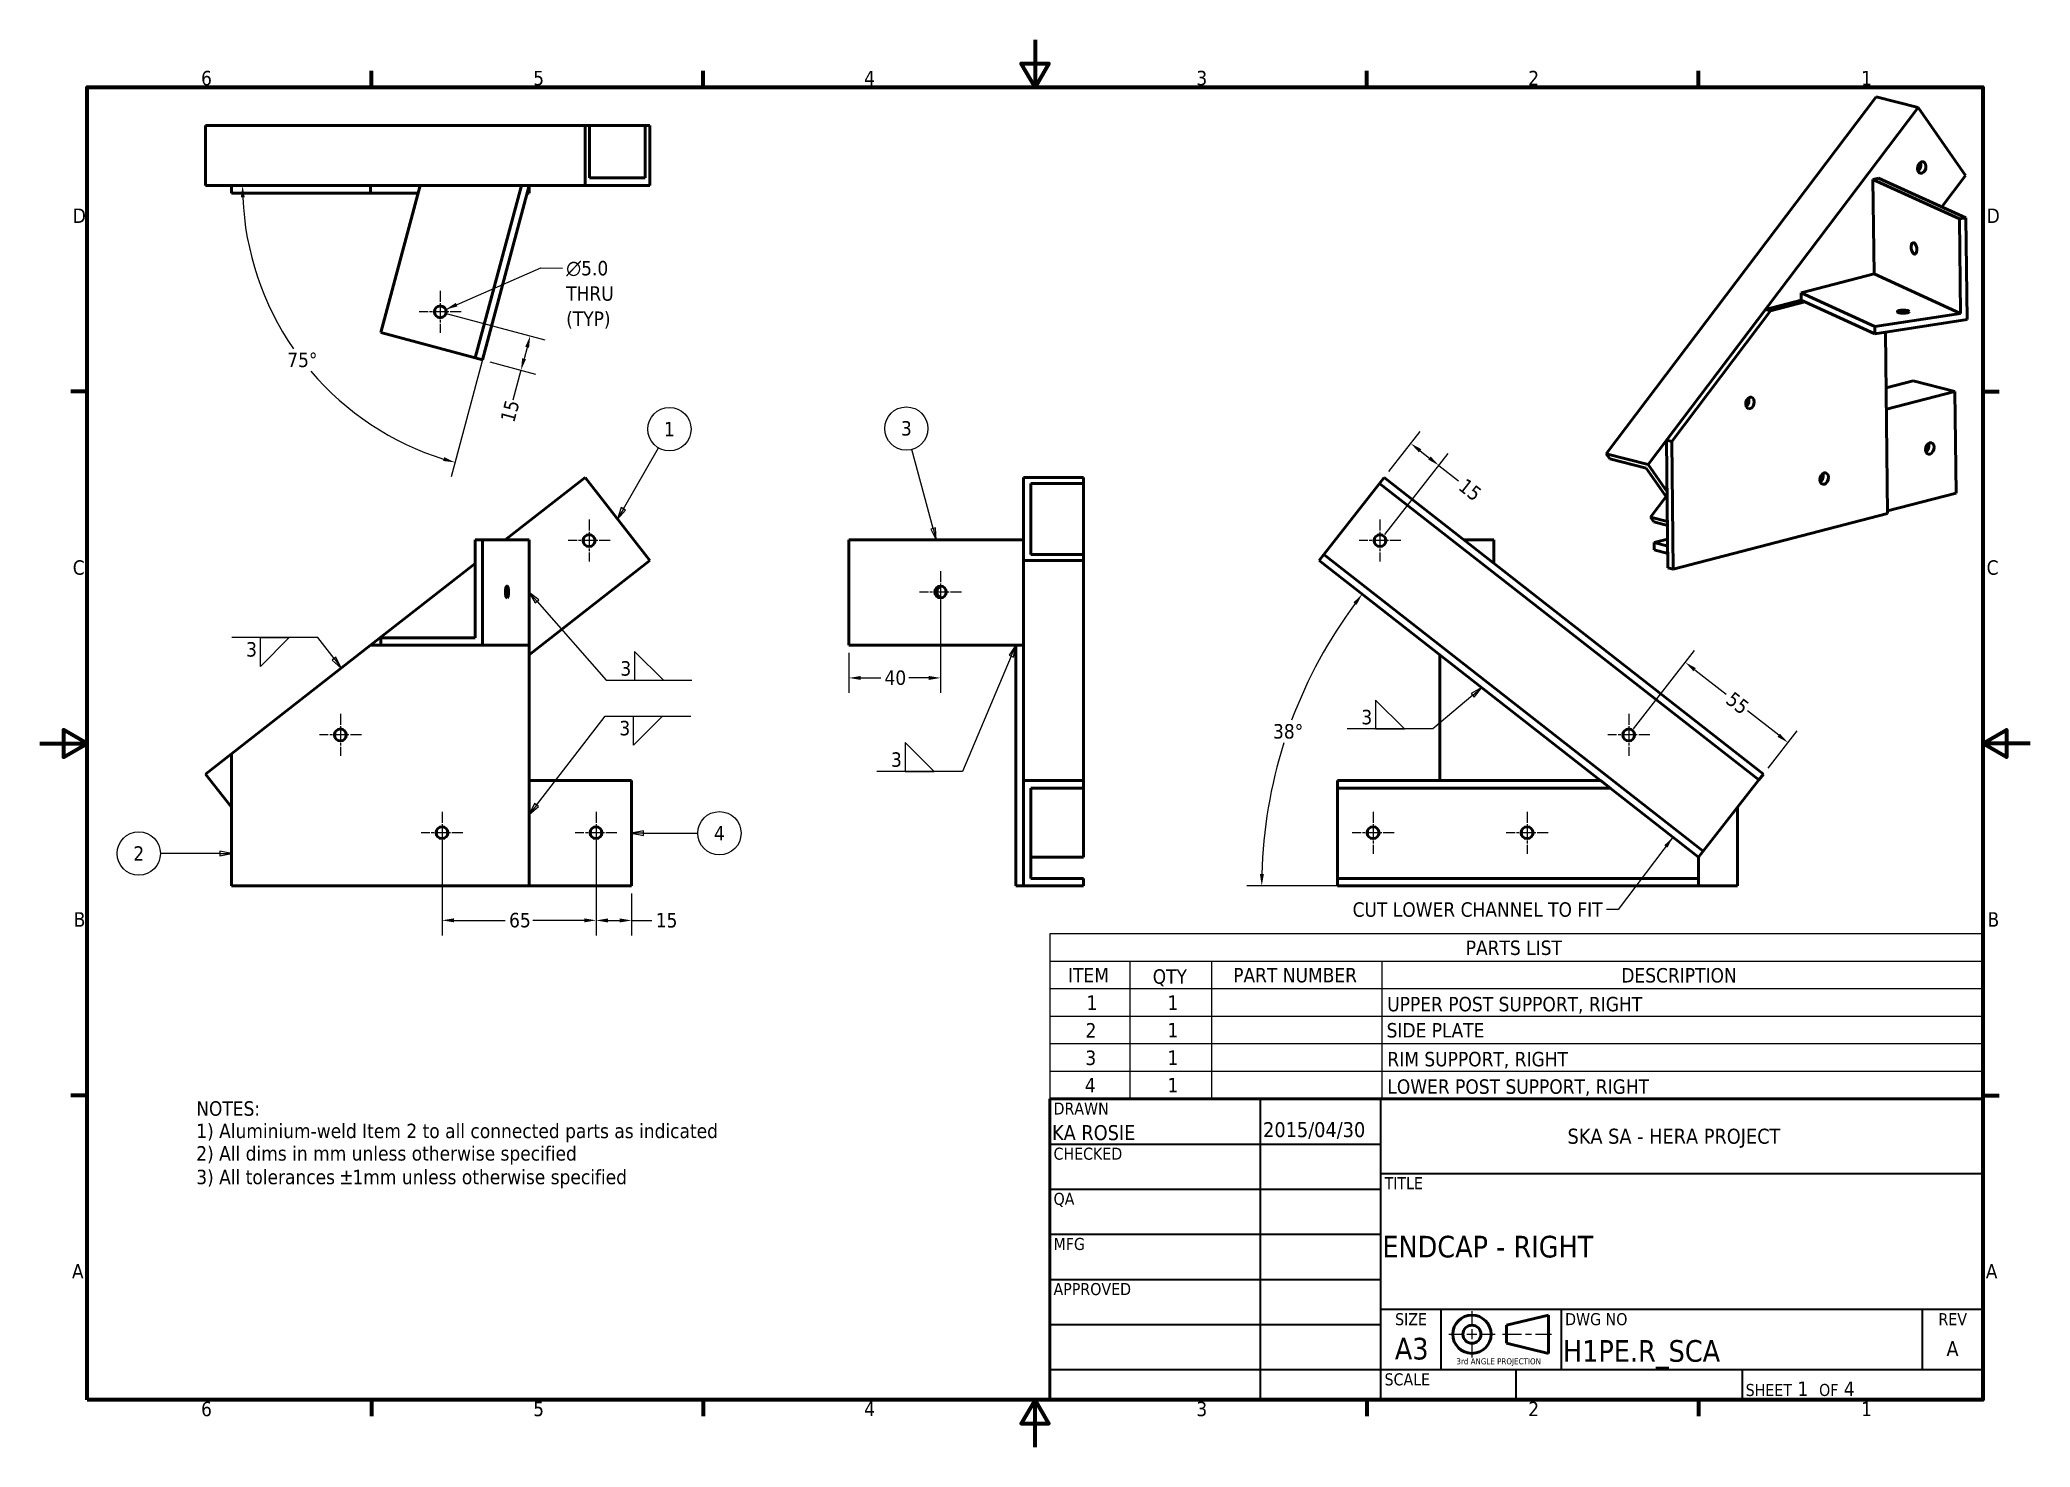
# Model space of a CAD drawing. Header units: millimetres. Extents: x 0 to 840, y 0 to 594.
import ezdxf
from ezdxf.enums import TextEntityAlignment as Align

# ---------------------------------------------------------------- set-up
doc = ezdxf.new("R2010")
doc.units = ezdxf.units.MM
doc.header["$LTSCALE"] = 2
doc.linetypes.add('CHAIN', pattern=[0.7087, 0.4724, -0.0591, 0.1181, -0.0591])
for name, color, linetype, lineweight in [('Border (ANSI)', 7, 'Continuous', 70), ('Center Mark (ANSI)', 7, 'Continuous', 25), ('Dimension (ANSI)', 7, 'Continuous', 25), ('Sketch Geometry (ANSI)', 7, 'Continuous', 25), ('Symbol (ANSI)', 7, 'Continuous', 25), ('Title (ANSI)', 7, 'Continuous', 50), ('Visible (ANSI)', 7, 'Continuous', 50)]:
    doc.layers.add(name, color=color, linetype=linetype, lineweight=lineweight)
doc.styles.add('Note Text (ANSI)', font='tahoma.ttf')
doc.styles.add('Text Style30', font='tahoma.ttf')
doc.styles.add('Text Style38', font='tahoma.ttf')
doc.styles.add('Text Style39', font='tahoma.ttf')
doc.dimstyles.new('Default - mm (ANSI)', dxfattribs={"dimscale": 2, "dimtxt": 3.048, "dimasz": 2.5, "dimexe": 3.175, "dimexo": 1.6002, "dimgap": 0.8, "dimtad": 0, "dimtoh": 1, "dimdec": 1, "dimrnd": 1e-08, "dimzin": 4, "dimdsep": 46, "dimtxsty": 'Note Text (ANSI)', "dimcen": 0.09, "dimdle": 10, "dimclrd": 256, "dimclre": 256, "dimclrt": 256, "dimadec": 1, "dimazin": 1, "dimtfac": 1, "dimtofl": 0, "dimtmove": 0, "dimatfit": 3, "dimfxl": 1, "dimtolj": 1, "dimtzin": 4, "dimlwd": -1, "dimlwe": -1, "dimarcsym": 0})
doc.dimstyles.new('Default - mm (ANSI)$7', dxfattribs={"dimscale": 2, "dimtxt": 3.048, "dimasz": 2.5, "dimexe": 3.175, "dimexo": 1.6002, "dimgap": 0.8, "dimtad": 0, "dimtoh": 1, "dimdec": 1, "dimrnd": 1e-08, "dimzin": 4, "dimdsep": 46, "dimtxsty": 'Note Text (ANSI)', "dimcen": 0.09, "dimdle": 10, "dimclrd": 256, "dimclre": 256, "dimclrt": 256, "dimadec": 1, "dimazin": 1, "dimtfac": 1, "dimtofl": 0, "dimtmove": 0, "dimatfit": 3, "dimfxl": 1, "dimtolj": 1, "dimtzin": 4, "dimlwd": -1, "dimlwe": -1, "dimarcsym": 0})

# ---------------------------------------------------------------- blocks, each defined once
blk = doc.blocks.new('Borders Default Border')
at = {"layer": 'Border (ANSI)'}
for p, q in [((70, 287), (70, 290.45)), ((140, 287), (140, 290.45)), ((280, 287), (280, 290.45)), ((350, 287), (350, 290.45)), ((10, 222.75), (6.55, 222.75)), ((410, 222.75), (413.45, 222.75)), ((10, 74.25), (6.55, 74.25)), ((410, 74.25), (413.45, 74.25)), ((70, 10), (70, 6.55)), ((140, 10), (140, 6.55)), ((280, 10), (280, 6.55)), ((350, 10), (350, 6.55))]:
    blk.add_line(p, q, dxfattribs=at)
at = {"layer": 'Border (ANSI)', "flags": 128}
for points in [[(210, 297), (210, 287), (207.11, 292), (212.89, 292), (210, 287)], [(10, 10), (10, 287), (410, 287), (410, 10), (10, 10)], [(0, 148.5), (10, 148.5), (5, 151.39), (5, 145.61), (10, 148.5)], [(420, 148.5), (410, 148.5), (415, 151.39), (415, 145.61), (410, 148.5)], [(210, 0), (210, 10), (207.11, 5), (212.89, 5), (210, 10)]]:
    blk.add_lwpolyline(points, dxfattribs=at)
at = {"layer": 'Border (ANSI)', "char_height": 3.05, "attachment_point": 7, "style": 'Note Text (ANSI)'}
for s, insert in [('6', (34.03, 287.34)), ('5', (104.11, 287.34)), ('4', (173.94, 287.4)), ('3', (244.05, 287.34)), ('2', (314.08, 287.4)), ('1', (384.31, 287.4)), ('D', (6.96, 258.35)), ('D', (410.81, 258.35)), ('C', (6.95, 184.05)), ('C', (410.8, 184.05)), ('B', (7.15, 109.85)), ('B', (410.99, 109.85)), ('A', (6.78, 35.6)), ('A', (410.63, 35.6)), ('6', (34.03, 6.49)), ('5', (104.11, 6.49)), ('4', (173.94, 6.55)), ('3', (244.05, 6.49)), ('2', (314.08, 6.55)), ('1', (384.31, 6.55))]:
    blk.add_mtext(s, dxfattribs=dict(at, insert=insert))
blk = doc.blocks.new('Title Blocks ANSI - Large')
at = {"layer": 'Title (ANSI)'}
for p, q in [((127, 189.23), (127, 125.73)), ((323.85, 189.23), (127, 189.23)), ((323.85, 125.73), (323.85, 189.23)), ((127, 125.73), (323.85, 125.73))]:
    blk.add_line(p, q, dxfattribs=at)
at = {"layer": 'Title (ANSI)', "lineweight": 35}
for p, q in [((171.45, 125.73), (171.45, 189.23)), ((196.85, 125.73), (196.85, 189.23)), ((127, 179.7), (196.85, 179.7)), ((196.85, 173.48), (323.85, 173.48)), ((127, 170.18), (196.85, 170.18)), ((127, 160.65), (196.85, 160.65)), ((127, 151.13), (196.85, 151.13)), ((323.85, 144.78), (196.85, 144.78)), ((209.55, 132.08), (209.55, 144.78)), ((234.95, 132.08), (234.95, 144.78)), ((311.15, 132.08), (311.15, 144.78)), ((127, 141.6), (196.85, 141.6)), ((196.85, 132.08), (127, 132.08)), ((323.85, 132.08), (196.85, 132.08)), ((225.3, 132.08), (225.3, 125.73)), ((273.05, 132.08), (273.05, 125.73))]:
    blk.add_line(p, q, dxfattribs=at)
at = {"layer": 'Title (ANSI)', "style": 'Text Style38'}
for s, p in [('DRAWN', (127.76, 188.47)), ('CHECKED', (127.76, 178.94)), ('TITLE', (197.61, 172.72)), ('QA', (127.76, 169.42)), ('MFG', (127.76, 159.89)), ('APPROVED', (127.76, 150.37)), ('DWG NO', (235.71, 144.02)), ('SCALE', (197.61, 131.32))]:
    blk.add_text(s, height=2.54, dxfattribs=at).set_placement(p, align=Align.TOP_LEFT)
for s, p in [('SIZE', (203.2, 144.02)), ('REV', (317.5, 144.02))]:
    blk.add_text(s, height=2.54, dxfattribs=at).set_placement(p, align=Align.TOP_CENTER)
at = {"layer": 'Title (ANSI)', "insert": (273.81, 126.49), "char_height": 3.048, "attachment_point": 7, "style": 'Note Text (ANSI)'}
blk.add_mtext('\\fTahoma|b0|i0;\\H2.5400;SHEET\\fTahoma|b0|i0;\\H3.0480; 1  \\fTahoma|b0|i0;\\H2.5400;OF\\fTahoma|b0|i0;\\H3.0480; 4 ', dxfattribs=at)
at = {"layer": 'Title (ANSI)'}
for tag, p, height, style in [('AUTHOR_001', (127.44, 180.53), 3.17, 'Text Style39'), ('CREATION_DATE_001', (171.98, 181.16), 3.17, 'Text Style39'), ('COMPANY_001', (236.22, 179.77), 3.17, 'Text Style39'), ('TITLE_001', (197.15, 155.77), 4.57, 'Text Style30'), ('Sheet_Size_001', (199.78, 134.24), 4.57, 'Text Style30'), ('PART_NUMBER_001', (235.25, 133.76), 4.57, 'Text Style30'), ('REVISION_NUMBER_001', (316.18, 134.94), 3.17, 'Text Style39')]:
    blk.add_attdef(tag, p, '', height=height, dxfattribs=dict(at, style=style))
at = {"layer": 'Title (ANSI)', "style": 'Text Style39'}
for tag, p in [('CHECKED_BY', (127.76, 170.94)), ('CHECKED_DATE', (172.21, 170.94)), ('MFG_APPROVED_BY', (127.76, 151.89)), ('MFG_APPROVED_DATE', (172.21, 151.89)), ('ENG_APPROVED_BY', (127.76, 142.37)), ('ENG_APPROVAL_DATE', (172.21, 142.37))]:
    blk.add_attdef(tag, text='', height=3.17, dxfattribs=at).set_placement(p, align=Align.BOTTOM_LEFT)
blk = doc.blocks.new('3rd ANGLE PROJECTION')
at = {"layer": 'Sketch Geometry (ANSI)', "lineweight": 25}
for p, q in [((-6.99, 5.75), (-6.99, 2.5)), ((-12.74, 0), (-9.49, 0)), ((-8.24, 0), (-5.74, 0)), ((-6.99, 1.25), (-6.99, -1.25)), ((-4.49, 0), (-1.24, 0)), ((0.64, 0), (5.33, 0)), ((6.33, 0), (7.83, 0)), ((8.83, 0), (12.74, 0)), ((-6.99, -2.5), (-6.99, -5.75))]:
    blk.add_line(p, q, dxfattribs=at)
at = {"layer": 'Sketch Geometry (ANSI)', "lineweight": 50}
for p, q in [((1.62, 2.25), (11.99, 4.75)), ((1.62, 2.25), (1.62, -2.25)), ((11.99, 4.75), (11.99, -4.75)), ((1.62, -2.25), (11.99, -4.75))]:
    blk.add_line(p, q, dxfattribs=at)
for radius in [4.75, 2.25]:
    blk.add_circle((-6.99, 0), radius, dxfattribs=at)
at = {"layer": 'Symbol (ANSI)', "insert": (-10.85, -5.98), "char_height": 1.5, "attachment_point": 1, "style": 'Note Text (ANSI)'}
blk.add_mtext('\\fTahoma|b0|i0;\\H1.5000;3rd ANGLE PROJECTION', dxfattribs=at)
blk = doc.blocks.new('*D7')
at = {"layer": 'Defpoints', "color": 0, "transparency": 16777216}
for p in [(169.02, 479.2), (186.82, 458.9), (203.07, 454.54)]:
    blk.add_point(p, dxfattribs=at)
at = {"layer": 'Dimension (ANSI)', "transparency": 16777216}
for p, q in [((172.11, 478.37), (213.09, 467.39)), ((205.66, 464.2), (204.37, 459.37)), ((189.91, 458.07), (209.21, 452.9)), ((203.07, 454.54), (199.7, 441.96))]:
    blk.add_line(p, q, dxfattribs=at)
for points in [[(204.86, 464.42), (206.47, 463.99), (206.96, 469.03)], [(203.56, 459.59), (205.17, 459.16), (203.07, 454.54)]]:
    blk.add_solid(points, dxfattribs=at)
at = {"layer": 'Dimension (ANSI)', "transparency": 16777216, "insert": (194.26, 433.7), "char_height": 6.096, "attachment_point": 1, "rotation": 75, "style": 'Note Text (ANSI)'}
blk.add_mtext('\\A1;15', dxfattribs=at)
blk = doc.blocks.new('*D8')
at = {"layer": 'Defpoints', "color": 0, "transparency": 16777216}
for p in [(69.97, 532.5), (205.72, 529.41), (206.54, 532.5), (96.9, 481.38)]:
    blk.add_point(p, dxfattribs=at)
at = {"layer": 'Dimension (ANSI)', "transparency": 16777216}
blk.add_line((204.89, 526.32), (173.59, 409.51), dxfattribs=at)
for start, end in [(182.36821, 214.73742), (220.3689, 252.63179)]:
    blk.add_arc((206.54, 532.5), 120.98, start, end, dxfattribs=at)
for points in [[(84.84, 527.49), (86.5, 527.52), (85.57, 532.5)], [(170.66, 417.84), (170.2, 416.24), (175.23, 415.65)]]:
    blk.add_solid(points, dxfattribs=at)
at = {"layer": 'Dimension (ANSI)', "transparency": 16777216, "insert": (104.43, 461.97), "char_height": 6.096, "attachment_point": 1, "style": 'Note Text (ANSI)'}
blk.add_mtext('\\A1;75°', dxfattribs=at)
blk = doc.blocks.new('PARTS LIST')
at = {"layer": 'Symbol (ANSI)'}
for p, q in [((410, 108.32), (213.12, 108.32)), ((213.12, 108.32), (213.12, 102.52)), ((410, 108.32), (410, 102.52)), ((410, 102.52), (213.12, 102.52)), ((213.12, 102.52), (213.12, 96.72)), ((230.04, 102.52), (230.04, 96.72)), ((247.25, 102.52), (247.25, 96.72)), ((283.16, 102.52), (283.16, 96.72)), ((410, 102.52), (410, 96.72)), ((410, 96.72), (213.12, 96.72)), ((213.12, 96.72), (213.12, 73.5)), ((230.04, 96.72), (230.04, 73.5)), ((247.25, 96.72), (247.25, 73.5)), ((283.16, 96.72), (283.16, 73.5)), ((410, 96.72), (410, 73.5)), ((410, 90.91), (213.12, 90.91)), ((410, 85.11), (213.12, 85.11)), ((410, 79.3), (213.12, 79.3)), ((410, 73.5), (213.12, 73.5))]:
    blk.add_line(p, q, dxfattribs=at)
at = {"layer": 'Symbol (ANSI)', "attachment_point": 7, "style": 'Note Text (ANSI)'}
for s, insert, char_height in [('PARTS LIST', (300.89, 103.82), 3.048), ('ITEM', (216.97, 98.09), 3.048), ('QTY', (234.84, 97.26), 3.048), ('PART NUMBER', (251.82, 98.03), 3.048), ('DESCRIPTION', (333.73, 98), 3.048), ('1', (220.89, 92.29), 3.05), ('1', (237.96, 92.29), 3.05), ('UPPER POST SUPPORT, RIGHT', (284.32, 91.5), 3.048), ('2', (220.66, 86.45), 3.05), ('1', (237.96, 86.48), 3.05), ('SIDE PLATE', (284.2, 86.4), 3.048), ('3', (220.63, 80.59), 3.05), ('1', (237.96, 80.68), 3.05), ('RIM SUPPORT, RIGHT', (284.35, 79.89), 3.048), ('4', (220.52, 74.88), 3.05), ('1', (237.96, 74.87), 3.05), ('LOWER POST SUPPORT, RIGHT', (284.35, 74.09), 3.048)]:
    blk.add_mtext(s, dxfattribs=dict(at, insert=insert, char_height=char_height))
blk = doc.blocks.new('Balloon1')
at = {"layer": 'Symbol (ANSI)'}
for p, q in [((188.5, 193.88), (184.03, 210.55)), ((188.98, 194.01), (188.01, 193.76)), ((188.01, 193.76), (189.14, 191.47)), ((188.5, 193.88), (189.14, 191.47)), ((189.14, 191.47), (188.98, 194.01))]:
    blk.add_line(p, q, dxfattribs=at)
at = {"layer": 'Symbol (ANSI)', "flags": 128}
blk.add_lwpolyline([(188.01, 193.76), (189.14, 191.47), (188.98, 194.01), (188.01, 193.76)], dxfattribs=at)
at = {"layer": 'Symbol (ANSI)'}
blk.add_circle((182.85, 214.95), 4.57, dxfattribs=at)
blk.add_solid([(188.01, 193.76), (189.14, 191.47), (188.98, 194.01), (188.01, 193.76)], dxfattribs=at)
at = {"layer": 'Symbol (ANSI)', "insert": (182.85, 214.98), "char_height": 3.05, "attachment_point": 5, "style": 'Note Text (ANSI)'}
blk.add_mtext('3', dxfattribs=at)
blk = doc.blocks.new('Balloon2')
at = {"layer": 'Symbol (ANSI)'}
for p, q in [((123.14, 198.02), (130.56, 210.87)), ((122.71, 198.27), (121.89, 195.85)), ((123.14, 198.02), (121.89, 195.85)), ((121.89, 195.85), (123.57, 197.77)), ((123.57, 197.77), (122.71, 198.27))]:
    blk.add_line(p, q, dxfattribs=at)
at = {"layer": 'Symbol (ANSI)', "flags": 128}
blk.add_lwpolyline([(122.71, 198.27), (121.89, 195.85), (123.57, 197.77), (122.71, 198.27)], dxfattribs=at)
at = {"layer": 'Symbol (ANSI)'}
blk.add_circle((132.85, 214.83), 4.57, dxfattribs=at)
blk.add_solid([(122.71, 198.27), (121.89, 195.85), (123.57, 197.77), (122.71, 198.27)], dxfattribs=at)
at = {"layer": 'Symbol (ANSI)', "insert": (132.85, 214.83), "char_height": 3.05, "attachment_point": 5, "style": 'Note Text (ANSI)'}
blk.add_mtext('1', dxfattribs=at)
blk = doc.blocks.new('Balloon3')
at = {"layer": 'Symbol (ANSI)'}
for p, q in [((127.37, 130.06), (124.87, 129.56)), ((127.37, 129.56), (124.87, 129.56)), ((124.87, 129.56), (127.37, 129.06)), ((127.37, 129.06), (127.37, 130.06)), ((127.37, 129.56), (138.83, 129.56))]:
    blk.add_line(p, q, dxfattribs=at)
at = {"layer": 'Symbol (ANSI)', "flags": 128}
blk.add_lwpolyline([(127.37, 130.06), (124.87, 129.56), (127.37, 129.06), (127.37, 130.06)], dxfattribs=at)
at = {"layer": 'Symbol (ANSI)'}
blk.add_circle((143.4, 129.56), 4.57, dxfattribs=at)
blk.add_solid([(127.37, 130.06), (124.87, 129.56), (127.37, 129.06), (127.37, 130.06)], dxfattribs=at)
at = {"layer": 'Symbol (ANSI)', "insert": (143.4, 129.56), "char_height": 3.05, "attachment_point": 5, "style": 'Note Text (ANSI)'}
blk.add_mtext('4', dxfattribs=at)
blk = doc.blocks.new('Balloon4')
at = {"layer": 'Symbol (ANSI)'}
for p, q in [((37.96, 125.29), (25.45, 125.29)), ((40.46, 125.29), (37.96, 125.79)), ((37.96, 125.79), (37.96, 124.79)), ((37.96, 125.29), (40.46, 125.29)), ((37.96, 124.79), (40.46, 125.29))]:
    blk.add_line(p, q, dxfattribs=at)
at = {"layer": 'Symbol (ANSI)', "flags": 128}
blk.add_lwpolyline([(37.96, 124.79), (40.46, 125.29), (37.96, 125.79), (37.96, 124.79)], dxfattribs=at)
at = {"layer": 'Symbol (ANSI)'}
blk.add_circle((20.88, 125.29), 4.57, dxfattribs=at)
blk.add_solid([(37.96, 124.79), (40.46, 125.29), (37.96, 125.79), (37.96, 124.79)], dxfattribs=at)
at = {"layer": 'Symbol (ANSI)', "insert": (20.88, 125.29), "char_height": 3.05, "attachment_point": 5, "style": 'Note Text (ANSI)'}
blk.add_mtext('2', dxfattribs=at)
blk = doc.blocks.new('*D14')
at = {"layer": 'Defpoints', "color": 0, "transparency": 16777216}
for p in [(169.74, 259.34), (234.74, 259.34), (234.74, 222.36)]:
    blk.add_point(p, dxfattribs=at)
at = {"layer": 'Dimension (ANSI)', "transparency": 16777216}
for p, q in [((169.74, 256.14), (169.74, 216.01)), ((234.74, 256.14), (234.74, 216.01)), ((174.74, 222.36), (196.45, 222.36)), ((229.74, 222.36), (208.02, 222.36))]:
    blk.add_line(p, q, dxfattribs=at)
for points in [[(174.74, 223.19), (174.74, 221.52), (169.74, 222.36)], [(229.74, 223.19), (229.74, 221.52), (234.74, 222.36)]]:
    blk.add_solid(points, dxfattribs=at)
at = {"layer": 'Dimension (ANSI)', "transparency": 16777216, "insert": (198.05, 225.52), "char_height": 6.096, "attachment_point": 1, "style": 'Note Text (ANSI)'}
blk.add_mtext('\\A1;65', dxfattribs=at)
blk = doc.blocks.new('*D15')
at = {"layer": 'Defpoints', "color": 0, "transparency": 16777216}
for p in [(234.74, 259.34), (249.74, 236.89), (249.74, 222.32)]:
    blk.add_point(p, dxfattribs=at)
at = {"layer": 'Dimension (ANSI)', "transparency": 16777216}
for p, q in [((234.74, 256.14), (234.74, 215.97)), ((249.74, 233.69), (249.74, 215.97)), ((239.74, 222.32), (244.74, 222.32)), ((249.74, 222.32), (258.34, 222.32))]:
    blk.add_line(p, q, dxfattribs=at)
for points in [[(239.74, 223.16), (239.74, 221.49), (234.74, 222.32)], [(244.74, 223.16), (244.74, 221.49), (249.74, 222.32)]]:
    blk.add_solid(points, dxfattribs=at)
at = {"layer": 'Dimension (ANSI)', "transparency": 16777216, "insert": (259.94, 225.45), "char_height": 6.096, "attachment_point": 1, "style": 'Note Text (ANSI)'}
blk.add_mtext('\\A1;15', dxfattribs=at)
blk = doc.blocks.new('*D16')
at = {"layer": 'Defpoints', "color": 0, "transparency": 16777216}
for p in [(380.13, 360.94), (341.49, 338.49), (341.49, 324.67)]:
    blk.add_point(p, dxfattribs=at)
at = {"layer": 'Dimension (ANSI)', "transparency": 16777216}
for p, q in [((380.13, 357.74), (380.13, 318.32)), ((341.49, 335.29), (341.49, 318.32)), ((346.49, 324.67), (354.88, 324.67)), ((375.13, 324.67), (366.73, 324.67))]:
    blk.add_line(p, q, dxfattribs=at)
for points in [[(346.49, 325.5), (346.49, 323.83), (341.49, 324.67)], [(375.13, 325.5), (375.13, 323.83), (380.13, 324.67)]]:
    blk.add_solid(points, dxfattribs=at)
at = {"layer": 'Dimension (ANSI)', "transparency": 16777216, "insert": (356.48, 327.84), "char_height": 6.096, "attachment_point": 1, "style": 'Note Text (ANSI)'}
blk.add_mtext('\\A1;40', dxfattribs=at)
blk = doc.blocks.new('*D17')
at = {"layer": 'Defpoints', "color": 0, "transparency": 16777216}
for p in [(534.93, 322.47), (700.08, 249.09), (700.08, 236.89), (715.7, 236.89)]:
    blk.add_point(p, dxfattribs=at)
at = {"layer": 'Dimension (ANSI)', "transparency": 16777216}
blk.add_line((696.88, 236.89), (509.35, 236.89), dxfattribs=at)
for start, end in [(143.43243, 159.54301), (162.44434, 178.56757)]:
    blk.add_arc((715.7, 236.89), 200, start, end, dxfattribs=at)
for points in [[(554.4, 356.55), (555.73, 355.54), (558.09, 360.02)], [(516.59, 241.88), (514.92, 241.9), (515.7, 236.89)]]:
    blk.add_solid(points, dxfattribs=at)
at = {"layer": 'Dimension (ANSI)', "transparency": 16777216, "insert": (520.45, 305.19), "char_height": 6.096, "attachment_point": 1, "style": 'Note Text (ANSI)'}
blk.add_mtext('\\A1;38°', dxfattribs=at)
blk = doc.blocks.new('*D18')
at = {"layer": 'Defpoints', "color": 0, "transparency": 16777216}
for p in [(578.58, 423.64), (567.32, 409.22), (565.59, 382.65)]:
    blk.add_point(p, dxfattribs=at)
at = {"layer": 'Dimension (ANSI)', "transparency": 16777216}
for p, q in [((569.29, 411.74), (582.49, 428.64)), ((582.52, 420.56), (586.46, 417.48)), ((567.57, 385.17), (594.31, 419.41)), ((590.4, 414.4), (598.77, 407.87))]:
    blk.add_line(p, q, dxfattribs=at)
for points in [[(583.04, 421.22), (582.01, 419.9), (578.58, 423.64)], [(586.98, 418.14), (585.95, 416.83), (590.4, 414.4)]]:
    blk.add_solid(points, dxfattribs=at)
at = {"layer": 'Dimension (ANSI)', "transparency": 16777216, "insert": (601.95, 409.34), "char_height": 6.096, "attachment_point": 1, "rotation": 322, "style": 'Note Text (ANSI)'}
blk.add_mtext('\\A1;15', dxfattribs=at)
blk = doc.blocks.new('*D19')
at = {"layer": 'Defpoints', "color": 0, "transparency": 16777216}
for p in [(670.56, 300.64), (737.8, 297.38), (727.44, 284.12)]:
    blk.add_point(p, dxfattribs=at)
at = {"layer": 'Dimension (ANSI)', "transparency": 16777216}
for p, q in [((672.53, 303.17), (698.37, 336.24)), ((698.4, 328.16), (711.64, 317.82)), ((733.86, 300.46), (720.63, 310.8)), ((729.41, 286.64), (741.71, 302.38))]:
    blk.add_line(p, q, dxfattribs=at)
for points in [[(698.91, 328.82), (697.89, 327.5), (694.46, 331.24)], [(734.37, 301.11), (733.35, 299.8), (737.8, 297.38)]]:
    blk.add_solid(points, dxfattribs=at)
at = {"layer": 'Dimension (ANSI)', "transparency": 16777216, "insert": (714.81, 319.29), "char_height": 6.096, "attachment_point": 1, "rotation": 322, "style": 'Note Text (ANSI)'}
blk.add_mtext('\\A1;55', dxfattribs=at)
blk = doc.blocks.new('Welding Symbol Identifier1')
at = {"layer": 'Symbol (ANSI)'}
for p, q in [((205.96, 169.24), (204.52, 167.14)), ((204.99, 166.94), (205.96, 169.24)), ((205.45, 166.75), (205.96, 169.24)), ((204.99, 166.94), (194.7, 142.61)), ((204.52, 167.14), (205.45, 166.75)), ((188.7, 142.61), (182.6, 148.7)), ((182.6, 148.7), (182.6, 142.61)), ((194.7, 142.61), (176.6, 142.61)), ((182.6, 142.61), (188.7, 142.61))]:
    blk.add_line(p, q, dxfattribs=at)
at = {"layer": 'Symbol (ANSI)', "flags": 128}
blk.add_lwpolyline([(205.45, 166.75), (205.96, 169.24), (204.52, 167.14), (205.45, 166.75)], dxfattribs=at)
at = {"layer": 'Symbol (ANSI)'}
blk.add_solid([(205.45, 166.75), (205.96, 169.24), (204.52, 167.14), (205.45, 166.75)], dxfattribs=at)
at = {"layer": 'Symbol (ANSI)', "insert": (179.6, 143.52), "char_height": 3.05, "attachment_point": 7, "style": 'Note Text (ANSI)'}
blk.add_mtext('3', dxfattribs=at)
blk = doc.blocks.new('Welding Symbol Identifier2')
at = {"layer": 'Symbol (ANSI)'}
for p, q in [((304.26, 160.31), (302.03, 159.07)), ((302.36, 158.69), (304.26, 160.31)), ((302.68, 158.31), (304.26, 160.31)), ((287.97, 151.57), (281.88, 157.67)), ((281.88, 157.67), (281.88, 151.57)), ((302.36, 158.69), (293.97, 151.57)), ((302.03, 159.07), (302.68, 158.31)), ((293.97, 151.57), (275.88, 151.57)), ((281.88, 151.57), (287.97, 151.57))]:
    blk.add_line(p, q, dxfattribs=at)
at = {"layer": 'Symbol (ANSI)', "flags": 128}
blk.add_lwpolyline([(302.68, 158.31), (304.26, 160.31), (302.03, 159.07), (302.68, 158.31)], dxfattribs=at)
at = {"layer": 'Symbol (ANSI)'}
blk.add_solid([(302.68, 158.31), (304.26, 160.31), (302.03, 159.07), (302.68, 158.31)], dxfattribs=at)
at = {"layer": 'Symbol (ANSI)', "insert": (278.87, 152.49), "char_height": 3.05, "attachment_point": 7, "style": 'Note Text (ANSI)'}
blk.add_mtext('3', dxfattribs=at)
blk = doc.blocks.new('Welding Symbol Identifier3')
at = {"layer": 'Symbol (ANSI)'}
for p, q in [((58.64, 170.87), (40.54, 170.87)), ((46.54, 170.87), (52.64, 170.87)), ((52.64, 170.87), (46.54, 164.77)), ((46.54, 164.77), (46.54, 170.87)), ((62.09, 166.41), (58.64, 170.87)), ((62.48, 166.71), (61.69, 166.1)), ((61.69, 166.1), (63.62, 164.43)), ((62.09, 166.41), (63.62, 164.43)), ((63.62, 164.43), (62.48, 166.71))]:
    blk.add_line(p, q, dxfattribs=at)
at = {"layer": 'Symbol (ANSI)', "flags": 128}
blk.add_lwpolyline([(61.69, 166.1), (63.62, 164.43), (62.48, 166.71), (61.69, 166.1)], dxfattribs=at)
at = {"layer": 'Symbol (ANSI)'}
blk.add_solid([(61.69, 166.1), (63.62, 164.43), (62.48, 166.71), (61.69, 166.1)], dxfattribs=at)
at = {"layer": 'Symbol (ANSI)', "insert": (43.53, 166.78), "char_height": 3.05, "attachment_point": 7, "style": 'Note Text (ANSI)'}
blk.add_mtext('3', dxfattribs=at)
blk = doc.blocks.new('Welding Symbol Identifier4')
at = {"layer": 'Symbol (ANSI)'}
for p, q in [((104.92, 178.48), (103.27, 180.36)), ((105.3, 178.81), (103.27, 180.36)), ((103.27, 180.36), (104.55, 178.15)), ((104.55, 178.15), (105.3, 178.81)), ((104.92, 178.48), (119.52, 161.85)), ((131.61, 161.85), (125.52, 167.94)), ((125.52, 167.94), (125.52, 161.85)), ((119.52, 161.85), (137.61, 161.85)), ((125.52, 161.85), (131.61, 161.85))]:
    blk.add_line(p, q, dxfattribs=at)
at = {"layer": 'Symbol (ANSI)', "flags": 128}
blk.add_lwpolyline([(105.3, 178.81), (103.27, 180.36), (104.55, 178.15), (105.3, 178.81)], dxfattribs=at)
at = {"layer": 'Symbol (ANSI)'}
blk.add_solid([(105.3, 178.81), (103.27, 180.36), (104.55, 178.15), (105.3, 178.81)], dxfattribs=at)
at = {"layer": 'Symbol (ANSI)', "insert": (122.51, 162.76), "char_height": 3.05, "attachment_point": 7, "style": 'Note Text (ANSI)'}
blk.add_mtext('3', dxfattribs=at)
blk = doc.blocks.new('Welding Symbol Identifier5')
at = {"layer": 'Symbol (ANSI)'}
for p, q in [((104.81, 135.51), (119.3, 154.25)), ((119.3, 154.25), (137.4, 154.25)), ((125.3, 154.25), (131.4, 154.25)), ((131.4, 154.25), (125.3, 148.15)), ((125.3, 148.15), (125.3, 154.25)), ((104.41, 135.81), (103.28, 133.53)), ((104.81, 135.51), (103.28, 133.53)), ((103.28, 133.53), (105.2, 135.2)), ((105.2, 135.2), (104.41, 135.81))]:
    blk.add_line(p, q, dxfattribs=at)
at = {"layer": 'Symbol (ANSI)', "flags": 128}
blk.add_lwpolyline([(104.41, 135.81), (103.28, 133.53), (105.2, 135.2), (104.41, 135.81)], dxfattribs=at)
at = {"layer": 'Symbol (ANSI)'}
blk.add_solid([(104.41, 135.81), (103.28, 133.53), (105.2, 135.2), (104.41, 135.81)], dxfattribs=at)
at = {"layer": 'Symbol (ANSI)', "insert": (122.3, 150.16), "char_height": 3.05, "attachment_point": 7, "style": 'Note Text (ANSI)'}
blk.add_mtext('3', dxfattribs=at)

msp = doc.modelspace()

# ---------------------------------------------------------------- linework, layer by layer
at = {"layer": 'Center Mark (ANSI)', "linetype": 'CHAIN', "ltscale": 4.916299}
for p, q in [((169.02, 488.05), (169.02, 470.35)), ((177.87, 479.2), (160.17, 479.2)), ((231.82, 391.5), (231.82, 373.8)), ((565.59, 391.5), (565.59, 373.8)), ((240.67, 382.65), (222.97, 382.65)), ((574.44, 382.65), (556.74, 382.65)), ((380.13, 369.79), (380.13, 352.09)), ((388.98, 360.94), (371.28, 360.94)), ((126.85, 309.49), (126.85, 291.79)), ((670.56, 309.49), (670.56, 291.79)), ((135.7, 300.64), (118, 300.64)), ((679.41, 300.64), (661.71, 300.64)), ((169.74, 268.19), (169.74, 250.49)), ((234.74, 268.19), (234.74, 250.49)), ((562.68, 268.19), (562.68, 250.49)), ((627.68, 268.19), (627.68, 250.49)), ((178.59, 259.34), (160.89, 259.34)), ((243.59, 259.34), (225.89, 259.34)), ((571.53, 259.34), (553.83, 259.34)), ((636.53, 259.34), (618.83, 259.34))]:
    msp.add_line(p, q, dxfattribs=at)
at = {"layer": 'Visible (ANSI)'}
for p, q in [((661.11, 419.24), (775.06, 569.99)), ((678.74, 414.7), (792.68, 565.45)), ((775.06, 569.99), (792.68, 565.45)), ((792.68, 565.45), (812.76, 536.72)), ((69.97, 532.5), (69.97, 557.9)), ((69.97, 557.9), (230.09, 557.9)), ((230.09, 557.9), (230.09, 532.5)), ((232.05, 557.9), (230.09, 557.9)), ((232.05, 535.68), (232.05, 557.9)), ((232.05, 557.9), (255.5, 557.9)), ((255.5, 557.9), (255.5, 535.68)), ((257.46, 557.9), (255.5, 557.9)), ((257.46, 532.5), (257.46, 557.9)), ((69.97, 532.5), (230.09, 532.5)), ((80.92, 532.5), (80.92, 529.33)), ((139.56, 532.5), (80.92, 532.5)), ((139.56, 529.33), (80.92, 529.33)), ((139.56, 532.5), (139.56, 529.33)), ((159.68, 529.33), (139.56, 529.33)), ((160.53, 532.5), (143.89, 470.4)), ((203.26, 532.5), (183.76, 459.72)), ((206.54, 532.5), (186.82, 458.9)), ((206.56, 529.33), (205.69, 529.33)), ((206.56, 532.5), (206.56, 529.33)), ((230.09, 532.5), (257.46, 532.5)), ((255.5, 535.68), (232.05, 535.68)), ((776.01, 535.66), (773.64, 535.05)), ((773.64, 535.05), (774.09, 495.18)), ((773.64, 535.05), (810.1, 518.41)), ((776.01, 535.66), (812.88, 518.83)), ((802.74, 523.46), (812.76, 536.72)), ((812.88, 518.83), (810.1, 518.41)), ((810.1, 518.41), (810.54, 478.54)), ((813.36, 475.89), (812.88, 518.83)), ((774.09, 495.18), (743.32, 487.2)), ((743.32, 487.2), (743.35, 484.13)), ((743.32, 487.2), (774.43, 473)), ((774.09, 495.18), (810.54, 478.54)), ((728.26, 480.22), (686.53, 425.01)), ((730.46, 479.65), (688.73, 424.45)), ((743.35, 484.13), (728.26, 480.22)), ((728.26, 480.22), (730.46, 479.65)), ((744.94, 483.41), (730.46, 479.65)), ((743.35, 484.13), (774.46, 469.93)), ((183.76, 459.72), (143.89, 470.4)), ((810.54, 478.54), (774.43, 473)), ((774.43, 473), (774.46, 469.93)), ((774.46, 469.93), (813.36, 475.89)), ((779.8, 394.01), (778.94, 470.62)), ((186.82, 458.9), (183.76, 459.72)), ((779.21, 447.16), (790.59, 450.11)), ((779.31, 438.08), (808.21, 445.58)), ((790.59, 450.11), (808.21, 445.58)), ((808.21, 445.58), (808.69, 402.64)), ((686.53, 425.01), (687.13, 371.12)), ((686.53, 425.01), (688.73, 424.45)), ((688.73, 424.45), (689.34, 370.56)), ((678.74, 414.7), (661.11, 419.24)), ((661.11, 419.24), (662.55, 417.19)), ((662.55, 417.19), (677.97, 413.22)), ((677.97, 413.22), (686.8, 400.58)), ((686.78, 403.21), (678.74, 414.7)), ((196.45, 382.94), (230.09, 409.22)), ((230.09, 409.22), (257.46, 374.19)), ((415.09, 409.22), (415.09, 374.19)), ((440.49, 409.22), (415.09, 409.22)), ((418.27, 406.72), (440.49, 406.72)), ((418.27, 376.7), (418.27, 406.72)), ((440.49, 406.72), (440.49, 409.22)), ((440.49, 376.7), (440.49, 406.72)), ((541.91, 376.7), (565.36, 406.72)), ((565.36, 406.72), (567.32, 409.22)), ((725.49, 281.62), (565.36, 406.72)), ((727.44, 284.12), (567.32, 409.22)), ((679.76, 392.56), (686.33, 401.26)), ((779.79, 395.14), (808.69, 402.64)), ((686.92, 390.72), (679.76, 392.56)), ((679.76, 392.56), (681.2, 390.51)), ((681.2, 390.51), (686.93, 389.04)), ((689.34, 370.56), (779.8, 394.01)), ((183.76, 382.94), (183.76, 341.66)), ((186.82, 382.94), (183.76, 382.94)), ((206.54, 382.94), (186.82, 382.94)), ((186.82, 338.49), (186.82, 382.94)), ((206.54, 338.49), (206.54, 382.94)), ((415.09, 382.94), (341.49, 382.94)), ((341.49, 338.49), (341.49, 382.94)), ((600.96, 382.94), (613.66, 382.94)), ((613.66, 382.94), (613.66, 373.02)), ((681.3, 381.79), (687, 383.27)), ((687.03, 380.32), (681.3, 381.79)), ((681.3, 381.79), (681.33, 378.72)), ((681.33, 378.72), (687.07, 377.25)), ((139.56, 338.49), (183.76, 373.02)), ((206.56, 334.42), (257.46, 374.19)), ((415.09, 334.42), (415.09, 374.19)), ((415.09, 374.19), (440.49, 374.19)), ((440.49, 376.7), (418.27, 376.7)), ((440.49, 374.19), (440.49, 376.7)), ((440.49, 281.34), (440.49, 374.19)), ((539.95, 374.19), (541.91, 376.7)), ((700.08, 249.09), (539.95, 374.19)), ((702.03, 251.59), (541.91, 376.7)), ((687.13, 371.12), (689.34, 370.56)), ((139.56, 338.49), (80.92, 292.67)), ((143.89, 338.49), (139.56, 338.49)), ((183.76, 341.66), (143.89, 341.66)), ((143.89, 341.66), (143.89, 338.49)), ((143.89, 338.49), (186.82, 338.49)), ((205.69, 338.49), (186.82, 338.49)), ((206.56, 338.49), (205.69, 338.49)), ((206.56, 236.89), (206.56, 338.49)), ((411.92, 338.49), (341.49, 338.49)), ((415.09, 338.49), (411.92, 338.49)), ((411.92, 236.89), (411.92, 338.49)), ((415.09, 281.34), (415.09, 334.42)), ((590.86, 281.34), (590.86, 334.42)), ((69.97, 284.12), (80.92, 292.67)), ((80.92, 292.67), (80.92, 236.89)), ((80.92, 270.1), (69.97, 284.12)), ((206.56, 281.34), (249.74, 281.34)), ((249.74, 281.34), (249.74, 236.89)), ((440.49, 281.34), (415.09, 281.34)), ((415.09, 281.34), (415.09, 236.89)), ((418.27, 278.16), (440.49, 278.16)), ((418.27, 240.06), (418.27, 278.16)), ((440.49, 278.16), (440.49, 281.34)), ((440.49, 249.09), (440.49, 278.16)), ((658.8, 281.34), (547.68, 281.34)), ((547.68, 278.16), (547.68, 281.34)), ((662.87, 278.16), (547.68, 278.16)), ((547.68, 240.06), (547.68, 278.16)), ((662.87, 278.16), (658.8, 281.34)), ((725.49, 281.62), (702.03, 251.59)), ((727.44, 284.12), (725.49, 281.62)), ((716.49, 270.1), (716.49, 236.89)), ((440.49, 249.09), (418.27, 249.09)), ((702.03, 251.59), (700.08, 249.09)), ((700.08, 249.09), (700.08, 240.06)), ((80.92, 236.89), (206.56, 236.89)), ((206.56, 236.89), (249.74, 236.89)), ((415.09, 236.89), (411.92, 236.89)), ((415.09, 236.89), (440.49, 236.89)), ((440.49, 240.06), (418.27, 240.06)), ((440.49, 236.89), (440.49, 240.06)), ((700.08, 240.06), (547.68, 240.06)), ((547.68, 236.89), (547.68, 240.06)), ((700.08, 236.89), (547.68, 236.89)), ((700.08, 240.06), (700.08, 236.89)), ((716.49, 236.89), (700.08, 236.89))]:
    msp.add_line(p, q, dxfattribs=at)
for centre in [(169.02, 479.2), (231.82, 382.65), (565.59, 382.65), (126.85, 300.64), (670.56, 300.64), (169.74, 259.34), (234.74, 259.34), (562.68, 259.34), (627.68, 259.34)]:
    msp.add_circle(centre, 2.5, dxfattribs=at)
for centre, major_axis, ratio in [((794.21, 540.1), (-0.62, -2.42), 0.69762), ((790.98, 505.99), (-0.38, 2.47), 0.465013), ((786.42, 479.26), (2.5, 0.03), 0.258153), ((721.72, 440.72), (-0.62, -2.42), 0.69762), ((797.65, 421.52), (-0.62, -2.42), 0.69762), ((753.05, 408.82), (-0.62, -2.42), 0.69762), ((197.17, 360.94), (0, -2.5), 0.258819), ((380.13, 360.94), (0, -2.5), 0.965926)]:
    msp.add_ellipse(centre, major_axis=major_axis, ratio=ratio, dxfattribs=at)
for centre, major_axis, ratio, start_param, end_param in [((792.01, 540.67), (0.62, 2.42), 0.69762, 3.852018, 5.57276), ((719.52, 441.29), (-0.62, -2.42), 0.69762, 0.710425, 2.431168), ((719.52, 441.29), (0.62, 2.42), 0.69762, 3.852018, 5.57276), ((795.44, 422.09), (0.62, 2.42), 0.69762, 3.852018, 5.57276), ((750.84, 409.39), (-0.62, -2.42), 0.69762, 0.710425, 2.431168), ((750.84, 409.39), (0.62, 2.42), 0.69762, 3.852018, 5.57276), ((380.95, 360.94), (0, 2.5), 0.965926, 0.17098, 2.970613)]:
    msp.add_ellipse(centre, major_axis=major_axis, ratio=ratio, start_param=start_param, end_param=end_param, dxfattribs=at)

# ---------------------------------------------------------------- block references
for name, p, xscale, yscale, zscale in [('Borders Default Border', (0, 0), 2, 2, 2), ('3rd ANGLE PROJECTION', (616.28, 47.68), 1.7, 1.7, 1.7)]:
    msp.add_blockref(name, p, dxfattribs=dict(xscale=xscale, yscale=yscale, zscale=zscale))
at = {"xscale": 2, "yscale": 2, "zscale": 2}
msp.add_blockref('Title Blocks ANSI - Large', (172.3, -231.46), dxfattribs=at).add_auto_attribs({'AUTHOR_001': 'KA ROSIE', 'CREATION_DATE_001': '2015/04/30', 'PART_NUMBER_001': 'H1PE.R_SCA', 'TITLE_001': 'ENDCAP - RIGHT', 'Sheet_Size_001': 'A3', 'COMPANY_001': 'SKA SA - HERA PROJECT', 'REVISION_NUMBER_001': 'A'})
at = {"layer": 'Symbol (ANSI)', "xscale": 2, "yscale": 2, "zscale": 2}
for name in ['Balloon2', 'Balloon1', 'Welding Symbol Identifier4', 'Welding Symbol Identifier3', 'Welding Symbol Identifier1', 'Welding Symbol Identifier2', 'Welding Symbol Identifier5', 'Balloon3', 'Balloon4', 'PARTS LIST']:
    msp.add_blockref(name, (0, 0), dxfattribs=at)

# ---------------------------------------------------------------- texts
at = {"layer": 'Symbol (ANSI)', "char_height": 6.096, "attachment_point": 1, "style": 'Note Text (ANSI)'}
for s, insert, width, line_spacing_factor in [('{\\fTahoma|b0|i0;\\H6.0960;\\fAIGDT|b0|i0;\\H6.0960;n\\fTahoma|b0|i0;\\H6.0960;5.0 THRU\\P(TYP)}', (222.14, 500.67), 35.9189, 1.05), ('NOTES:\\P1) Aluminium-weld Item 2 to all connected parts as indicated{\\H1.0641x; }\\P2) All dims in mm unless otherwise specified{\\H1.0581x; }\\P3) All tolerances {\\fArial|b0|i0|c0|p34;\\H1.0833x;±\\fTahoma|b0|i0|c0|p34;\\H0.92308x;1mm unless otherwise specified\\H1.0924x; }', (66.02, 146), 225.9027, 0.931565)]:
    msp.add_mtext(s, dxfattribs=dict(at, insert=insert, width=width, line_spacing_factor=line_spacing_factor))
at = {"layer": 'Symbol (ANSI)', "insert": (659.54, 229.97), "char_height": 6.096, "width": 112.4845, "attachment_point": 3, "style": 'Note Text (ANSI)'}
msp.add_mtext('{CUT LOWER CHANNEL TO FIT}', dxfattribs=at)

# ---------------------------------------------------------------- dimensions: what is measured, and where the dimension line sits
at = {"layer": 'Dimension (ANSI)'}
for base, center, p1, p2, picture, middle in [((96.9, 481.38), (206.54, 532.5), (69.97, 532.5), (205.72, 529.41), '*D8', (110.57, 458.86)), ((534.93, 322.47), (715.7, 236.89), (700.08, 249.09), (700.08, 236.89), '*D17', (526.59, 302))]:
    dim = msp.add_angular_dim_3p(base=base, center=center, p1=p1, p2=p2, dimstyle='Default - mm (ANSI)', override={"dimgap": 0.8, "dimtih": 1, "dimse1": 1, "dimadec": 0, "dimtol": 0, "dimlim": 0, "dimtp": 0, "dimtm": 0, "dimtdec": 0}, dxfattribs=at)
    dim.commit()
    dim.dimension.update_dxf_attribs({"geometry": picture, "text_midpoint": middle, "dimtype": 165})
for base, p1, p2, angle, override, picture, middle in [((203.07, 454.54), (169.02, 479.2), (186.82, 458.9), 75, {"dimgap": 0.8, "dimtoh": 0, "dimdec": 0, "dimtol": 0, "dimlim": 0, "dimtp": 0, "dimtm": 0, "dimtdec": 2, "dimatfit": 2}, '*D7', (198.28, 436.65)), ((578.58, 423.64), (565.59, 382.65), (567.32, 409.22), 322, {"dimgap": 0.8, "dimtoh": 0, "dimdec": 0, "dimtol": 0, "dimlim": 0, "dimtp": 0, "dimtm": 0, "dimtdec": 2, "dimatfit": 2}, '*D18', (603.1, 404.48)), ((737.8, 297.38), (670.56, 300.64), (727.44, 284.12), 142, {"dimgap": 0.8, "dimtoh": 0, "dimdec": 0, "dimtol": 0, "dimlim": 0, "dimtp": 0, "dimtm": 0, "dimtdec": 2, "dimatfit": 1}, '*D19', (716.13, 314.31)), ((234.74, 222.36), (169.74, 259.34), (234.74, 259.34), 180, {"dimgap": 0.8, "dimtoh": 0, "dimdec": 0, "dimtol": 0, "dimlim": 0, "dimtp": 0, "dimtm": 0, "dimtdec": 2, "dimatfit": 1}, '*D14', (202.24, 222.36)), ((249.74, 222.32), (234.74, 259.34), (249.74, 236.89), 180, {"dimgap": 0.8, "dimtoh": 0, "dimdec": 0, "dimtol": 0, "dimlim": 0, "dimtp": 0, "dimtm": 0, "dimtdec": 2, "dimatfit": 2}, '*D15', (263.84, 222.32))]:
    dim = msp.add_linear_dim(base=base, p1=p1, p2=p2, angle=angle, dimstyle='Default - mm (ANSI)', override=override, dxfattribs=at)
    dim.commit()
    dim.dimension.update_dxf_attribs({"geometry": picture, "text_midpoint": middle, "dimtype": 160})
dim = msp.add_linear_dim(base=(341.49, 324.67), p1=(380.13, 360.94), p2=(341.49, 338.49), dimstyle='Default - mm (ANSI)', override={"dimgap": 0.8, "dimtoh": 0, "dimdec": 0, "dimlfac": 1.035276, "dimtol": 0, "dimlim": 0, "dimtp": 0, "dimtm": 0, "dimtdec": 2, "dimatfit": 1}, dxfattribs=at)
dim.commit()
dim.dimension.update_dxf_attribs({"geometry": '*D16', "text_midpoint": (360.81, 324.67), "dimtype": 160})

# ---------------------------------------------------------------- leaders
at = {"layer": 'Symbol (ANSI)', "annotation_type": 0, "has_hookline": 1, "hookline_direction": 1}
for points, text_width in [([(171.31, 480.2), (211.44, 497.75), (220.54, 497.62)], 20.72), ([(689.26, 257.54), (666.14, 226.93), (661.14, 226.93)], 112.24)]:
    msp.add_leader(points, dimstyle='Default - mm (ANSI)$7', override={"dimtad": 0}, dxfattribs=dict(at, text_width=text_width))

doc.saveas('drawing.dxf')
